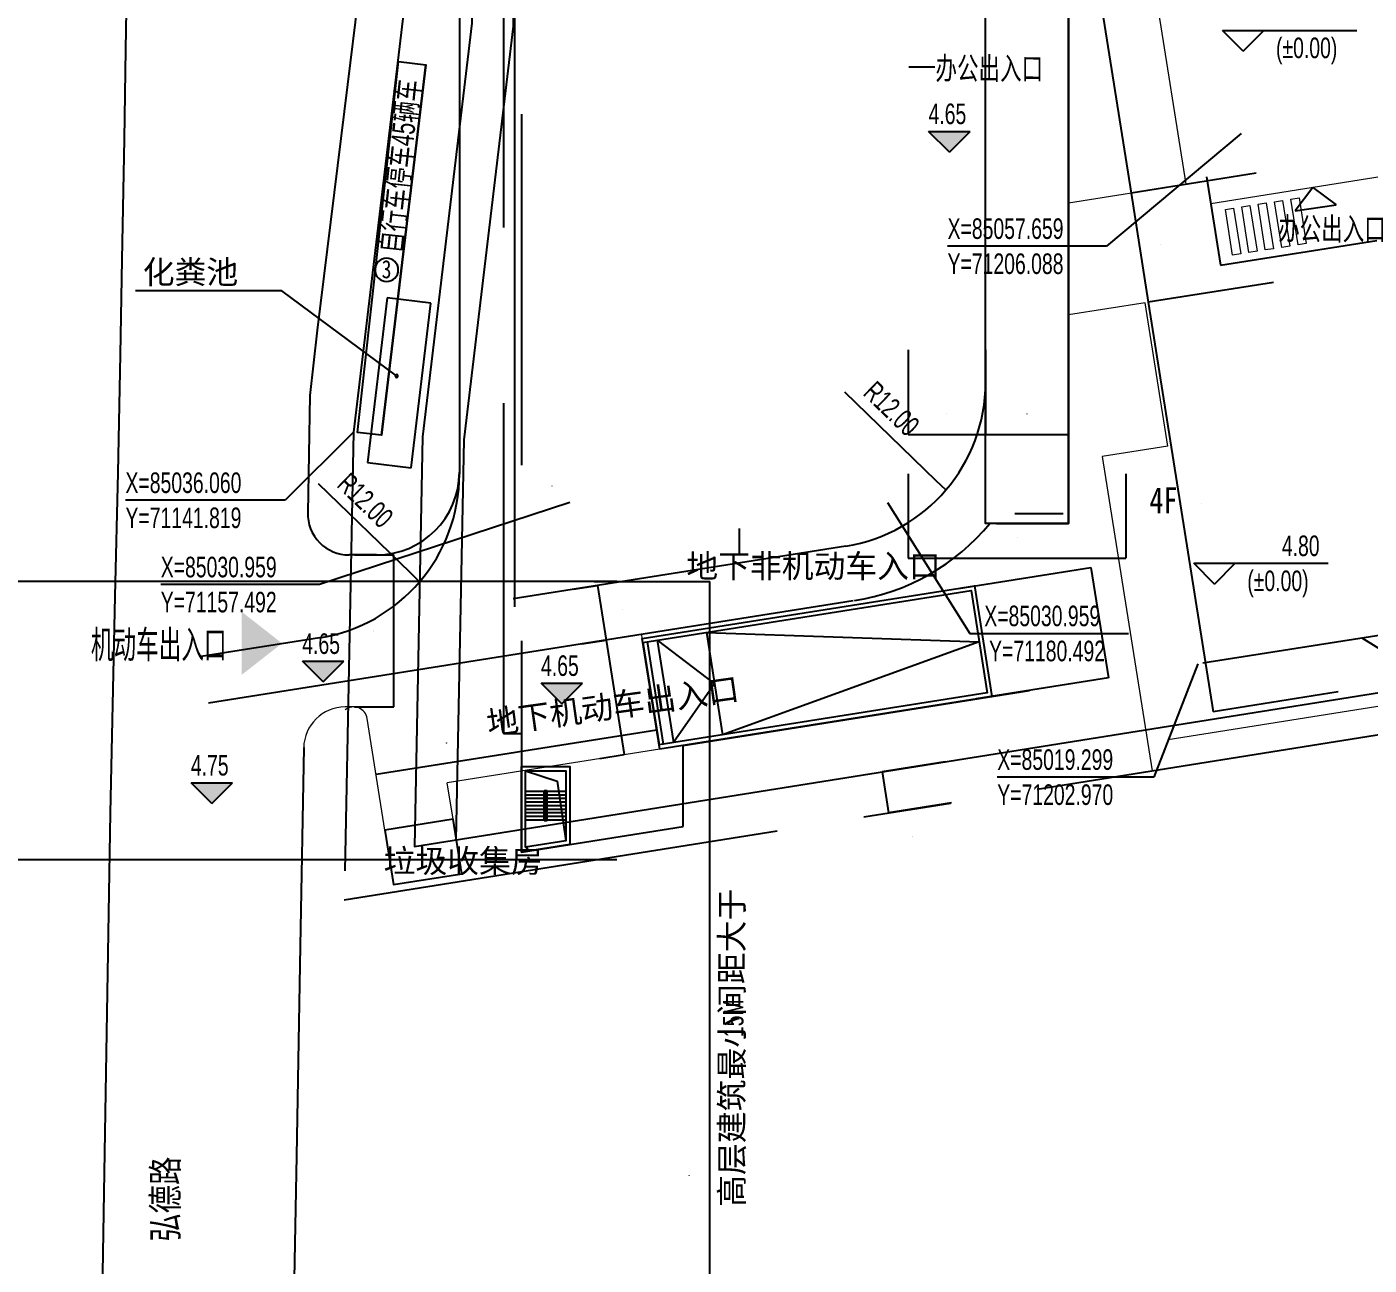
# Model space of a CAD drawing. Header units: metres. Extents: x 71066629 to 71646772, y 84793253 to 85208804.
# Drawn here: x 71118176 to 71215364, y 84975780 to 85065387 of the extents above; entities that cross this region are included whole.
import ezdxf

# ---------------------------------------------------------------- set-up
doc = ezdxf.new("R2010")
doc.units = ezdxf.units.M
doc.header["$LTSCALE"] = 1000
doc.linetypes.add('CENTER', pattern=[50.8, 31.75, -6.35, 6.35, -6.35])
doc.linetypes.add('DASHEDX2', pattern=[38.1, 25.4, -12.7])
for name, color, linetype in [('0停车位', 136, 'CONTINUOUS'), ('A_N_AREA', 21, 'CONTINUOUS'), ('A_N_DIM_LEAD', 3, 'CONTINUOUS'), ('A_N_PUB_TEXT', 7, 'CONTINUOUS'), ('A_SITEP_TEX_1', 7, 'CONTINUOUS'), ('A_SITEP_TEX_2', 7, 'CONTINUOUS'), ('A_STAIR', 4, 'CONTINUOUS'), ('DIM_COOR', 3, 'CONTINUOUS'), ('DIM_SYMB', 3, 'CONTINUOUS'), ('G-ANNO-DIMS', 3, 'CONTINUOUS'), ('G-ANNO-LEGN', 3, 'CONTINUOUS'), ('G-ANNO-LEVL', 3, 'CONTINUOUS'), ('G-ANNO-TEXT', 7, 'CONTINUOUS'), ('G-BLDG-HIGH', 1, 'CONTINUOUS'), ('G-BLDG-MULT', 1, 'CONTINUOUS'), ('G-BSMT-OTLN', 5, 'DASHEDX2'), ('G-FRIE-FLWL', 6, 'CONTINUOUS'), ('G-PLTG', 105, 'CONTINUOUS'), ('G-SDWK', 157, 'CONTINUOUS'), ('G-SITE-PROP', 1, 'CONTINUOUS'), ('G-STRU', 134, 'CONTINUOUS'), ('G_DRIV_ROAD', 145, 'CONTINUOUS'), ('G_N_PUB_TEXT', 7, 'CONTINUOUS'), ('PUB_DIM', 3, 'CONTINUOUS'), ('PUB_TEXT', 7, 'CONTINUOUS')]:
    doc.layers.add(name, color=color, linetype=linetype)
doc.layers.add('G-OTHR', color=169, linetype='CONTINUOUS', lineweight=13)
doc.layers.add('G-ROAD-园区', color=175, linetype='CONTINUOUS', lineweight=13)
doc.styles.add('_TCH_DIM', font='_TCH_DIM')
doc.styles.add('GAD A', font='GAD A')
doc.styles.add('HZ1', font='HZ1')
doc.styles.get("Standard").update_dxf_attribs({"font": 'STANDARD'})
doc.styles.add('黑体', font='黑体')
doc.dimstyles.get("Standard").update_dxf_attribs({"dimtxt": 2, "dimasz": 1, "dimexe": 0.18, "dimexo": 0.0625, "dimgap": 1, "dimtad": 0, "dimtoh": 1, "dimdec": 1, "dimzin": 0, "dimdsep": 46, "dimtxsty": 'STANDARD', "dimcen": 0.09, "dimadec": 0, "dimazin": 0, "dimtfac": 1, "dimtdec": 4, "dimtofl": 0, "dimtmove": 0, "dimatfit": 3, "dimtolj": 1, "dimtzin": 0, "dimarcsym": 0})

# ---------------------------------------------------------------- blocks, each defined once
blk = doc.blocks.new('*D5')
at = {"layer": 'PUB_DIM', "color": 0, "linetype": 'ByBlock', "lineweight": -2}
for p, q in [((71159263, 85025245), (71167635, 85025245)), ((71167635, 84939259), (71167635, 85025245)), ((71159263, 84939259), (71167635, 84939259))]:
    blk.add_line(p, q, dxfattribs=at)
for points in [[(71167635, 85025245), (71167635, 85025244), (71167634, 85025244)], [(71167635, 84939259), (71167634, 84939260), (71167635, 84939260)]]:
    blk.add_solid(points, dxfattribs=at)
at = {"layer": 'PUB_DIM', "color": 0, "linetype": 'CONTINUOUS', "lineweight": -2, "insert": (71166135, 84982252), "char_height": 2, "width": 9.56, "attachment_point": 5, "rotation": 90}
blk.add_mtext('85985.4', dxfattribs=at)
blk = doc.blocks.new('*D24')
at = {"layer": 'PUB_DIM', "color": 0, "linetype": 'ByBlock', "lineweight": -2}
for p, q in [((71157729, 85024688), (71159488, 85024967)), ((71159487, 85024967), (71160113, 85021016)), ((71158354, 85020738), (71160113, 85021016))]:
    blk.add_line(p, q, dxfattribs=at)
for points in [[(71159487, 85024967), (71159488, 85024966), (71159487, 85024966)], [(71160113, 85021016), (71160113, 85021017), (71160113, 85021017)]]:
    blk.add_solid(points, dxfattribs=at)
at = {"layer": 'PUB_DIM', "color": 0, "linetype": 'CONTINUOUS', "lineweight": -2, "insert": (71161282, 85023226), "char_height": 2, "width": 8, "attachment_point": 5, "rotation": 279}
blk.add_mtext('4000.0', dxfattribs=at)
blk = doc.blocks.new('*D25')
at = {"layer": 'PUB_DIM', "color": 0, "linetype": 'ByBlock', "lineweight": -2}
for p, q in [((71158354, 85020738), (71160113, 85021016)), ((71160113, 85021016), (71161427, 85012720)), ((71159668, 85012441), (71161427, 85012720))]:
    blk.add_line(p, q, dxfattribs=at)
for points in [[(71160113, 85021016), (71160113, 85021015), (71160113, 85021015)], [(71161427, 85012720), (71161427, 85012720), (71161427, 85012721)]]:
    blk.add_solid(points, dxfattribs=at)
at = {"layer": 'PUB_DIM', "color": 0, "linetype": 'CONTINUOUS', "lineweight": -2, "insert": (71162252, 85017102), "char_height": 2, "width": 8, "attachment_point": 5, "rotation": 279}
blk.add_mtext('8400.0', dxfattribs=at)
blk = doc.blocks.new('*D41')
at = {"layer": 'G-FRIE-FLWL', "color": 0, "linetype": 'ByBlock', "lineweight": -2}
for p, q in [((71187591, 85042008), (71187591, 85035886)), ((71193591, 85042008), (71193591, 85035886)), ((71187591, 85035886), (71193591, 85035886))]:
    blk.add_line(p, q, dxfattribs=at)
for points in [[(71187591, 85035886), (71187592, 85035886), (71187592, 85035886)], [(71193591, 85035886), (71193590, 85035886), (71193590, 85035886)]]:
    blk.add_solid(points, dxfattribs=at)
at = {"layer": 'G-FRIE-FLWL', "color": 0, "linetype": 'CONTINUOUS', "lineweight": -2, "insert": (71190591, 85037386), "char_height": 2, "width": 7.78, "attachment_point": 5, "rotation": 0.00003}
blk.add_mtext('6000.0', dxfattribs=at)
blk = doc.blocks.new('*D42')
at = {"layer": 'G-FRIE-FLWL', "color": 0, "linetype": 'ByBlock', "lineweight": -2}
for p, q in [((71181991, 85042008), (71181991, 85035886)), ((71187591, 85042008), (71187591, 85035886)), ((71181991, 85035886), (71187591, 85035886))]:
    blk.add_line(p, q, dxfattribs=at)
for points in [[(71181991, 85035886), (71181992, 85035886), (71181992, 85035886)], [(71187591, 85035886), (71187590, 85035886), (71187590, 85035886)]]:
    blk.add_solid(points, dxfattribs=at)
at = {"layer": 'G-FRIE-FLWL', "color": 0, "linetype": 'CONTINUOUS', "lineweight": -2, "insert": (71184791, 85037386), "char_height": 2, "width": 7.78, "attachment_point": 5, "rotation": 0.00003}
blk.add_mtext('5599.0', dxfattribs=at)
blk = doc.blocks.new('*D47')
at = {"layer": 'PUB_DIM', "color": 0, "linetype": 'ByBlock', "lineweight": -2}
for p, q in [((71143459, 85011297), (71163785, 85014516)), ((71163785, 85014517), (71163785, 85014516)), ((71143459, 85011298), (71143459, 85011297))]:
    blk.add_line(p, q, dxfattribs=at)
for points in [[(71163785, 85014516), (71163784, 85014516), (71163784, 85014516)], [(71143459, 85011297), (71143460, 85011297), (71143460, 85011297)]]:
    blk.add_solid(points, dxfattribs=at)
at = {"layer": 'PUB_DIM', "color": 0, "linetype": 'CONTINUOUS', "lineweight": -2, "insert": (71148573, 85013565), "char_height": 2, "width": 9.33, "attachment_point": 5, "rotation": 9}
blk.add_mtext('20579.9', dxfattribs=at)
blk = doc.blocks.new('*D54')
at = {"layer": 'PUB_DIM', "color": 0, "linetype": 'ByBlock', "lineweight": -2}
for p, q in [((71141888, 85027174), (71144756, 85027174)), ((71144756, 85016171), (71144756, 85027174)), ((71141888, 85016171), (71144756, 85016171))]:
    blk.add_line(p, q, dxfattribs=at)
for points in [[(71144756, 85027174), (71144756, 85027173), (71144756, 85027173)], [(71144756, 85016171), (71144756, 85016172), (71144756, 85016172)]]:
    blk.add_solid(points, dxfattribs=at)
at = {"layer": 'PUB_DIM', "color": 0, "linetype": 'CONTINUOUS', "lineweight": -2, "insert": (71143256, 85021672), "char_height": 2, "width": 8.44, "attachment_point": 5, "rotation": 90}
blk.add_mtext('11003.3', dxfattribs=at)
blk = doc.blocks.new('*D66')
at = {"layer": 'G-ANNO-DIMS', "color": 0, "linetype": 'ByBlock', "lineweight": -2}
for p, q in [((71160886, 85025245), (71107625, 85025245)), ((71107625, 85005103), (71107625, 85025245)), ((71160886, 85005103), (71107625, 85005103))]:
    blk.add_line(p, q, dxfattribs=at)
for points in [[(71107625, 85025245), (71107625, 85025244), (71107625, 85025244)], [(71107625, 85005103), (71107625, 85005104), (71107625, 85005104)]]:
    blk.add_solid(points, dxfattribs=at)
at = {"layer": 'G-ANNO-DIMS', "color": 0, "linetype": 'CONTINUOUS', "lineweight": -2, "insert": (71106125, 85015174), "char_height": 2, "width": 8.67, "attachment_point": 5, "rotation": 90}
blk.add_mtext('20141.5', dxfattribs=at)
blk = doc.blocks.new('*D96')
at = {"layer": 'G-ANNO-DIMS', "color": 0, "linetype": 'ByBlock', "lineweight": -2}
for p, q in [((71208426, 85046893), (71199374, 85045459)), ((71199375, 85045459), (71204068, 85015828)), ((71213119, 85017262), (71204067, 85015828))]:
    blk.add_line(p, q, dxfattribs=at)
for points in [[(71199375, 85045459), (71199375, 85045458), (71199375, 85045458)], [(71204068, 85015828), (71204067, 85015829), (71204068, 85015829)]]:
    blk.add_solid(points, dxfattribs=at)
at = {"layer": 'G-ANNO-DIMS', "color": 0, "linetype": 'CONTINUOUS', "lineweight": -2, "insert": (71203203, 85030878), "char_height": 2, "width": 9.33, "attachment_point": 5, "rotation": 279}
blk.add_mtext('30000.0', dxfattribs=at)
blk = doc.blocks.new('*D97')
at = {"layer": 'G-ANNO-DIMS', "color": 0, "linetype": 'ByBlock', "lineweight": -2}
for p, q in [((71207175, 85054794), (71198123, 85053360)), ((71198123, 85053360), (71199375, 85045459)), ((71208426, 85046893), (71199374, 85045459))]:
    blk.add_line(p, q, dxfattribs=at)
for points in [[(71198123, 85053360), (71198123, 85053359), (71198123, 85053359)], [(71199375, 85045459), (71199374, 85045460), (71199375, 85045460)]]:
    blk.add_solid(points, dxfattribs=at)
at = {"layer": 'G-ANNO-DIMS', "color": 0, "linetype": 'CONTINUOUS', "lineweight": -2, "insert": (71200230, 85049644), "char_height": 2, "width": 7.78, "attachment_point": 5, "rotation": 279}
blk.add_mtext('8000.0', dxfattribs=at)
blk = doc.blocks.new('*D98')
at = {"layer": 'G-ANNO-DIMS', "color": 0, "linetype": 'ByBlock', "lineweight": -2}
for p, q in [((71202482, 85084425), (71193430, 85082991)), ((71193430, 85082991), (71198123, 85053360)), ((71207175, 85054794), (71198123, 85053360))]:
    blk.add_line(p, q, dxfattribs=at)
for points in [[(71193430, 85082991), (71193430, 85082990), (71193430, 85082990)], [(71198123, 85053360), (71198123, 85053361), (71198123, 85053361)]]:
    blk.add_solid(points, dxfattribs=at)
at = {"layer": 'G-ANNO-DIMS', "color": 0, "linetype": 'CONTINUOUS', "lineweight": -2, "insert": (71197258, 85068410), "char_height": 2, "width": 9.33, "attachment_point": 5, "rotation": 279}
blk.add_mtext('30000.0', dxfattribs=at)
blk = doc.blocks.new('*D102')
at = {"layer": 'G-ANNO-DIMS', "color": 0, "linetype": 'ByBlock', "lineweight": -2}
for p, q in [((71181991, 85033052), (71181991, 85026930)), ((71197754, 85033052), (71197754, 85026930)), ((71181991, 85026930), (71197754, 85026930))]:
    blk.add_line(p, q, dxfattribs=at)
for points in [[(71181991, 85026930), (71181992, 85026931), (71181992, 85026930)], [(71197754, 85026930), (71197753, 85026930), (71197753, 85026931)]]:
    blk.add_solid(points, dxfattribs=at)
at = {"layer": 'G-ANNO-DIMS', "color": 0, "linetype": 'CONTINUOUS', "lineweight": -2, "insert": (71189873, 85028430), "char_height": 2, "width": 8.89, "attachment_point": 5, "rotation": 0.00003}
blk.add_mtext('15762.3', dxfattribs=at)
blk = doc.blocks.new('*D108')
at = {"layer": 'G-ANNO-DIMS', "color": 0, "linetype": 'ByBlock', "lineweight": -2}
for p, q in [((71160763, 85136459), (71107625, 85136459)), ((71107625, 85025245), (71107625, 85136459)), ((71160763, 85025245), (71107625, 85025245))]:
    blk.add_line(p, q, dxfattribs=at)
for points in [[(71107625, 85136459), (71107625, 85136458), (71107625, 85136458)], [(71107625, 85025245), (71107625, 85025246), (71107625, 85025246)]]:
    blk.add_solid(points, dxfattribs=at)
at = {"layer": 'G-ANNO-DIMS', "color": 0, "linetype": 'CONTINUOUS', "lineweight": -2, "insert": (71106125, 85080852), "char_height": 2, "width": 6, "attachment_point": 5, "rotation": 90}
blk.add_mtext('111.21', dxfattribs=at)
blk = doc.blocks.new('*D120')
at = {"layer": 'G-ANNO-DIMS', "color": 0, "linetype": 'ByBlock', "lineweight": -2}
for p, q in [((71184666, 85012194), (71180105, 85011472)), ((71180105, 85011472), (71180574, 85008509)), ((71185135, 85009231), (71180574, 85008508))]:
    blk.add_line(p, q, dxfattribs=at)
for points in [[(71180105, 85011472), (71180105, 85011471), (71180105, 85011471)], [(71180574, 85008509), (71180574, 85008509), (71180574, 85008510)]]:
    blk.add_solid(points, dxfattribs=at)
at = {"layer": 'G-ANNO-DIMS', "color": 0, "linetype": 'CONTINUOUS', "lineweight": -2, "insert": (71182295, 85006787), "char_height": 2, "width": 4.22, "attachment_point": 5, "rotation": 279}
blk.add_mtext('1.36', dxfattribs=at)
blk = doc.blocks.new('*D132')
at = {"layer": 'PUB_DIM', "color": 0, "linetype": 'ByBlock', "lineweight": -2}
for p, q in [((71156177, 85032161), (71156177, 85032160)), ((71156177, 85032160), (71156192, 85032159)), ((71156192, 85032159), (71156192, 85032159))]:
    blk.add_line(p, q, dxfattribs=at)
for points in [[(71156177, 85032160), (71156178, 85032160), (71156178, 85032160)], [(71156192, 85032159), (71156191, 85032159), (71156191, 85032159)]]:
    blk.add_solid(points, dxfattribs=at)
at = {"layer": 'PUB_DIM', "color": 0, "linetype": 'CONTINUOUS', "lineweight": -2, "insert": (71156184, 85032161), "char_height": 2, "width": 4.67, "attachment_point": 5, "rotation": 355.14821}
blk.add_mtext('14.4', dxfattribs=at)
blk = doc.blocks.new('*D135')
at = {"layer": 'PUB_DIM', "color": 0, "linetype": 'ByBlock', "lineweight": -2}
for p, q in [((71141434, 85016353), (71141430, 85016354)), ((71141430, 85016343), (71141430, 85016354)), ((71141433, 85016342), (71141430, 85016343))]:
    blk.add_line(p, q, dxfattribs=at)
for points in [[(71141430, 85016354), (71141430, 85016353), (71141430, 85016353)], [(71141430, 85016343), (71141430, 85016344), (71141430, 85016344)]]:
    blk.add_solid(points, dxfattribs=at)
at = {"layer": 'PUB_DIM', "color": 0, "linetype": 'CONTINUOUS', "lineweight": -2, "insert": (71141428, 85016348), "char_height": 2, "width": 3.78, "attachment_point": 5, "rotation": 88.88108}
blk.add_mtext('11.0', dxfattribs=at)

msp = doc.modelspace()

# ---------------------------------------------------------------- hatches: boundary and pattern name
at = {"layer": 'A_SITEP_TEX_2'}
msp.add_hatch(color=256, dxfattribs=at).paths.add_polyline_path([(71133737.73, 85018500.74), (71136652.71, 85020777.86), (71133737.73, 85023054.98)], flags=0)
at = {"layer": 'G-ANNO-LEVL'}
for points in [[(71184970.14, 85056322.26), (71183470.14, 85057822.26), (71186470.14, 85057822.26)], [(71139626.05, 85017983.12), (71138126.05, 85019483.12), (71141126.05, 85019483.12)], [(71156914.41, 85016394.3), (71155414.41, 85017894.3), (71158414.41, 85017894.3)], [(71131562.08, 85009185.34), (71130062.08, 85010685.34), (71133062.08, 85010685.34)]]:
    msp.add_hatch(color=256, dxfattribs=at).paths.add_polyline_path(points, flags=0)
at = {"layer": 'G-FRIE-FLWL'}
h = msp.add_hatch(dxfattribs=at)
h.set_pattern_fill('AR-HBONE', color=256, scale=1000, style=0)
h.set_pattern_definition([])
edge = h.paths.add_edge_path(flags=0)
edge.add_line((71240491.48, 85104859.36), (71240491.48, 85098859.35))
edge.add_line((71240491.48, 85098859.35), (71205590.52, 85098859.36))
edge.add_arc((71205590.52, 85086859.36), 12000, 89.9999928, 180)
edge.add_line((71193590.52, 85086859.36), (71193590.52, 85029459.33))
edge.add_line((71193590.52, 85029459.33), (71187590.52, 85029459.33))
edge.add_line((71187590.52, 85029459.33), (71187590.52, 85086859.36))
edge.add_arc((71205590.52, 85086859.36), 18000, 89.9999928, 180, ccw=False)
edge.add_line((71205590.52, 85104859.36), (71240491.48, 85104859.36))
at = {"layer": 'G-PLTG'}
h = msp.add_hatch(dxfattribs=at)
h.set_pattern_fill('CROSS', color=256, scale=500, style=0)
h.set_pattern_definition([])
h.paths.add_polyline_path([(71148150.05, 85140450.86), (71150412.79, 85138188.12), (71158898.07, 85146673.4), (71156635.33, 85148936.14)], flags=0)
edge = h.paths.add_edge_path(flags=0)
edge.add_line((71142829.14, 85033853.34), (71143076.65, 85035919.82))
edge.add_line((71143076.65, 85035919.82), (71141818.66, 85036060.11))
edge.add_line((71141818.66, 85036060.11), (71141509.27, 85027173.95))
edge.add_line((71141509.27, 85027173.95), (71143491.48, 85027173.95))
edge.add_arc((71143490.12, 85033177.24), 6003.29, 270.0130056, 358.5481278)
edge.add_line((71149491.48, 85033025.13), (71149491.48, 85128845.85))
edge.add_arc((71165491.48, 85128845.85), 16000, 90, 180, ccw=False)
edge.add_line((71165491.48, 85144845.85), (71182358.15, 85144845.85))
edge.add_line((71182358.15, 85144845.85), (71182358.15, 85150845.85))
edge.add_line((71182358.15, 85150845.85), (71159511.89, 85150518.9))
edge.add_arc((71161768.06, 85135689.44), 15000.11, 98.6506872, 178.8811662)
edge.add_line((71146770.81, 85135982.33), (71145799.43, 85086244.03))
edge.add_line((71145799.43, 85086244.03), (71147799.43, 85086244.03))
edge.add_line((71147799.43, 85086244.03), (71147799.43, 85069244.03))
edge.add_line((71147799.43, 85069244.03), (71145799.43, 85069244.03))
edge.add_line((71145799.43, 85069244.03), (71145403.92, 85065995.8))
edge.add_line((71145403.92, 85065995.8), (71145094.32, 85062878.02))
edge.add_line((71145094.32, 85062878.02), (71147074.83, 85062640.42))
edge.add_line((71147074.83, 85062640.42), (71145042.84, 85045673.96))
edge.add_line((71145042.84, 85045673.96), (71147433.5, 85045387.63))
edge.add_line((71147433.5, 85045387.63), (71146006.43, 85033472.79))
edge.add_line((71146006.43, 85033472.79), (71142829.14, 85033853.34))
h = msp.add_hatch(dxfattribs=at)
h.set_pattern_fill('CROSS', color=256, scale=500, style=0)
h.set_pattern_definition([])
h.paths.add_polyline_path([(71199062.58, 85073252.23), (71203803.48, 85074003.12), (71202982.2, 85079188.48), (71193587.38, 85077700.49), (71193590.52, 85052642.47), (71202113.05, 85053992.31)], flags=0)
h = msp.add_hatch(dxfattribs=at)
h.set_pattern_fill('CROSS', color=256, scale=500, style=0)
h.set_pattern_definition([])
edge = h.paths.add_edge_path(flags=0)
edge.add_line((71196037.6, 85034299.45), (71200778.51, 85035050.33))
edge.add_line((71200778.51, 85035050.33), (71199135.95, 85045421.06))
edge.add_line((71199135.95, 85045421.06), (71193590.52, 85044542.75))
edge.add_line((71193590.52, 85044542.75), (71193590.52, 85029459.33))
edge.add_line((71193590.52, 85029459.33), (71187911.45, 85029459.33))
edge.add_arc((71175589.12, 85039668.57), 16002.14, 279, 320.3577279, ccw=False)
edge.add_line((71178092.41, 85023863.44), (71186788.3, 85024937.27))
edge.add_line((71186788.3, 85024937.27), (71188055.42, 85016937))
edge.add_line((71188055.42, 85016937), (71157491.58, 85012096.16))
edge.add_line((71157491.58, 85012096.16), (71157491.58, 85006223.87))
edge.add_line((71157491.58, 85006223.87), (71153991.58, 85005669.52))
edge.add_line((71153991.58, 85005669.52), (71153991.58, 85011541.82))
edge.add_line((71153991.58, 85011541.82), (71148617.05, 85010690.58))
edge.add_line((71148617.05, 85010690.58), (71148800.04, 85009534.65))
edge.add_line((71148800.04, 85009534.65), (71150279.52, 85009770.71))
edge.add_line((71150279.52, 85009770.71), (71151228.73, 85003821.17))
edge.add_line((71151228.73, 85003821.17), (71193684.7, 85010594.73))
edge.add_line((71193684.7, 85010594.73), (71248603.63, 85019356.67))
edge.add_line((71248603.63, 85019356.67), (71243078.94, 85054238.21))
edge.add_line((71243078.94, 85054238.21), (71238554.06, 85053521.54))
edge.add_line((71238554.06, 85053521.54), (71241891.49, 85032449.8))
edge.add_line((71241891.49, 85032449.8), (71218186.97, 85028695.38))
edge.add_line((71218186.97, 85028695.38), (71220064.18, 85016843.12))
edge.add_line((71220064.18, 85016843.12), (71199322.73, 85013557.99))
edge.add_line((71199322.73, 85013557.99), (71196037.6, 85034299.45))
h = msp.add_hatch(dxfattribs=at)
h.set_pattern_fill('CROSS', color=256, scale=500, style=0)
h.set_pattern_definition([])
h.paths.add_polyline_path([(71147433.5, 85045387.63), (71145042.84, 85045673.96), (71143864.11, 85035832), (71143077.43, 85035926.38), (71142829.14, 85033853.34), (71146006.43, 85033472.79)], flags=0)
h = msp.add_hatch(dxfattribs=at)
h.set_pattern_fill('CROSS', color=256, scale=500, style=0)
h.set_pattern_definition([])
edge = h.paths.add_edge_path(flags=0)
edge.add_arc((71141722.23, 85015083.95), 1125.21, 12.5526284, 105.0432691)
edge.add_line((71141430.18, 85016170.6), (71141157.6, 85002214.6))
edge.add_line((71141157.6, 85002214.6), (71143328.61, 85002560.76))
edge.add_line((71143328.61, 85002560.76), (71142379.41, 85008510.25))
edge.add_line((71142379.41, 85008510.25), (71143862.46, 85008746.87))
edge.add_line((71143862.46, 85008746.87), (71142820.54, 85015328.5))

# ---------------------------------------------------------------- linework, layer by layer
at = {"layer": '0停车位'}
for q in [(71147074.83, 85062640.42), (71142107.49, 85036042.74)]:
    msp.add_line((71143864.11, 85035832), q, dxfattribs=at)
at = {"layer": 'A_N_AREA', "linetype": 'ByBlock'}
msp.add_line((71164005.2, 85013127.82), (71162738.09, 85021128.1), dxfattribs=at)
for points in [[(71162738.09, 85021128.1), (71186788.3, 85024937.27), (71188055.42, 85016937), (71164005.2, 85013127.82)], [(71162785.02, 85020831.79), (71186538.92, 85024594.04), (71187712.18, 85017186.38), (71163958.27, 85013424.13)], [(71154291.58, 85011559.55), (71156572.33, 85010804.42), (71157191.58, 85006490.23)]]:
    msp.add_lwpolyline(points, dxfattribs=at)
for points in [[(71153991.58, 85011859.55), (71157491.58, 85011859.55), (71157491.58, 85006223.87), (71153991.58, 85005669.52)], [(71154291.58, 85011559.55), (71157191.58, 85011559.55), (71157191.58, 85006480.09), (71154291.58, 85006020.77)]]:
    msp.add_lwpolyline(points, close=True, dxfattribs=at)
at = {"layer": 'A_N_DIM_LEAD'}
for p, q in [((71136638.8, 85046276.45), (71126046.85, 85046276.45)), ((71144949.67, 85040122.97), (71136638.8, 85046276.45))]:
    msp.add_line(p, q, dxfattribs=at)
msp.add_lwpolyline([(71145030.04, 85040063.47, 1), (71144869.3, 85040182.48, 1)], format="xyb", close=True, dxfattribs=at)
at = {"layer": 'A_SITEP_TEX_2'}
for points in [[(71183913.5, 85062459.33), (71182041.48, 85062459.33)], [(71169783.15, 85027226), (71169783.15, 85029098.02)]]:
    msp.add_lwpolyline(points, dxfattribs=at)
at = {"layer": 'A_STAIR'}
for p, q in [((71162785.02, 85020831.79), (71163958.27, 85013424.13)), ((71163081.32, 85020878.72), (71164254.58, 85013471.06)), ((71163822.09, 85020996.05), (71164995.35, 85013588.38)), ((71167377.77, 85021559.21), (71168551.02, 85014151.55)), ((71155641.58, 85010059.55), (71154291.58, 85010059.55)), ((71155641.58, 85009799.55), (71154291.58, 85009799.55)), ((71155641.58, 85009539.55), (71154291.58, 85009539.55)), ((71155641.58, 85009279.55), (71154291.58, 85009279.55)), ((71155841.58, 85010109.55), (71155641.58, 85010109.55)), ((71155641.58, 85007929.55), (71155641.58, 85010109.55)), ((71155791.58, 85010059.55), (71155691.58, 85010059.55)), ((71155691.58, 85007979.55), (71155691.58, 85010059.55)), ((71155791.58, 85007979.55), (71155791.58, 85010059.55)), ((71155841.58, 85007929.55), (71155841.58, 85010109.55)), ((71157191.58, 85010059.55), (71155841.58, 85010059.55)), ((71157191.58, 85009799.55), (71155841.58, 85009799.55)), ((71157191.58, 85009539.55), (71155841.58, 85009539.55)), ((71157191.58, 85009279.55), (71155841.58, 85009279.55)), ((71155641.58, 85009019.55), (71154291.58, 85009019.55)), ((71155641.58, 85008759.55), (71154291.58, 85008759.55)), ((71155641.58, 85008499.55), (71154291.58, 85008499.55)), ((71155641.58, 85008239.55), (71154291.58, 85008239.55)), ((71157191.58, 85009019.55), (71155841.58, 85009019.55)), ((71157191.58, 85008759.55), (71155841.58, 85008759.55)), ((71157191.58, 85008499.55), (71155841.58, 85008499.55)), ((71157191.58, 85008239.55), (71155841.58, 85008239.55)), ((71155641.58, 85007979.55), (71154291.58, 85007979.55)), ((71155841.58, 85007929.55), (71155641.58, 85007929.55)), ((71155791.58, 85007979.55), (71155691.58, 85007979.55)), ((71157191.58, 85007979.55), (71155841.58, 85007979.55))]:
    msp.add_line(p, q, dxfattribs=at)
at = {"layer": 'DIM_COOR', "color": 3}
for p, q in [((71206088.34, 85057659.33), (71196334.54, 85049515.5)), ((71196334.54, 85049515.5), (71184839.54, 85049515.5)), ((71141818.51, 85036059.62), (71136867.99, 85031129.98)), ((71136867.99, 85031129.98), (71125317.99, 85031129.98)), ((71157491.5, 85030959.33), (71139364.9, 85025029.01)), ((71180491.5, 85030959.33), (71186453.27, 85021490.7)), ((71139364.9, 85025029.01), (71127869.9, 85025029.01)), ((71186453.27, 85021490.7), (71197948.27, 85021490.7)), ((71214821.77, 85021176.37), (71222420.09, 85016514.44)), ((71202969.51, 85019299.16), (71199768.63, 85011093.37)), ((71199768.63, 85011093.37), (71188438.63, 85011093.37))]:
    msp.add_line(p, q, dxfattribs=at)
at = {"layer": 'G-ANNO-LEGN', "color": 3}
for points in [[(71163822.09, 85020996.05), (71167964.4, 85017855.38), (71164995.35, 85013588.38)], [(71167377.77, 85021559.21), (71187125.55, 85020890.21), (71168551.02, 85014151.55)]]:
    msp.add_lwpolyline(points, dxfattribs=at)
at = {"layer": 'G-ANNO-LEVL'}
for p, q in [((71206241.98, 85063634.99), (71204741.98, 85065134.99)), ((71204741.98, 85065134.99), (71214469.48, 85065134.99)), ((71206241.98, 85063634.99), (71207741.98, 85065134.99)), ((71184970.14, 85056322.26), (71183470.14, 85057822.26)), ((71183470.14, 85057822.26), (71186470.14, 85057822.26)), ((71184970.14, 85056322.26), (71186470.14, 85057822.26)), ((71204164.78, 85025066.76), (71202664.78, 85026566.76)), ((71202664.78, 85026566.76), (71212392.28, 85026566.76)), ((71204164.78, 85025066.76), (71205664.78, 85026566.76)), ((71139626.05, 85017983.12), (71138126.05, 85019483.12)), ((71138126.05, 85019483.12), (71141126.05, 85019483.12)), ((71139626.05, 85017983.12), (71141126.05, 85019483.12)), ((71156914.41, 85016394.3), (71155414.41, 85017894.3)), ((71155414.41, 85017894.3), (71158414.41, 85017894.3)), ((71156914.41, 85016394.3), (71158414.41, 85017894.3)), ((71131562.08, 85009185.34), (71130062.08, 85010685.34)), ((71130062.08, 85010685.34), (71133062.08, 85010685.34)), ((71131562.08, 85009185.34), (71133062.08, 85010685.34))]:
    msp.add_line(p, q, dxfattribs=at)
at = {"layer": 'G-ANNO-LEVL', "color": 2}
for p, q in [((71211273.91, 85053767.78), (71210011.65, 85052062.88)), ((71211273.91, 85053767.78), (71212978.82, 85052505.53)), ((71210011.65, 85052062.88), (71212978.82, 85052505.53))]:
    msp.add_line(p, q, dxfattribs=at)
at = {"layer": 'G-ANNO-TEXT'}
msp.add_lwpolyline([(71143382.55, 85047802.93, 1), (71145068.6, 85047802.93, 1)], format="xyb", close=True, dxfattribs=at)
at = {"layer": 'G-BLDG-HIGH', "linetype": 'CONTINUOUS'}
msp.add_lwpolyline([(71462839.79, 85021695.53), (71461182.09, 85083015.63), (71459737.8, 85136451.2), (71451290.33, 85144478.98), (71382201.51, 85143336.3), (71352156.11, 85145839.72), (71193465.88, 85143214.91), (71162866.82, 85142708.81), (71154744.84, 85134577.12), (71153394.63, 85065440.88), (71149809.24, 85035505.08), (71149243.6, 85006542.61)], dxfattribs=at)
at = {"layer": 'G-BLDG-MULT', "linetype": 'CONTINUOUS'}
msp.add_lwpolyline([(71161602.71, 85145688.31), (71151769.04, 85135842.89), (71150398.17, 85065649.06), (71146812.78, 85035713.27), (71146233.69, 85006062.39), (71245759.11, 85021940.94), (71249143.57, 85022434.24), (71251367.84, 85022708.3), (71253589.58, 85022942.62), (71255814.99, 85023138.19), (71258043.51, 85023294.68), (71260274.45, 85023412.62), (71262507, 85023491.24), (71264740.77, 85023531.18), (71266961.7, 85023531.8), (71370294.91, 85022668.88), (71465841.79, 85021663.95), (71464181.04, 85083096.7), (71462703.26, 85137771.71), (71452467.57, 85147498.86), (71382301.56, 85146338.36), (71352256.15, 85148841.78), (71193416.31, 85146214.5)], close=True, dxfattribs=at)
at = {"layer": 'G-BSMT-OTLN'}
msp.add_lwpolyline([(71157191.58, 85140759.55), (71157191.58, 85135259.55), (71153991.58, 85135259.55), (71153991.58, 85005669.52), (71165691.58, 85007522.62), (71165691.58, 85013394.92), (71238076.46, 85024859.55), (71460791.58, 85024859.55), (71460791.58, 85127259.55), (71457591.58, 85127259.55), (71457591.58, 85140759.55)], close=True, dxfattribs=at)
msp.add_lwpolyline([(71153991.58, 85076259.55), (71152691.58, 85076259.55), (71152691.58, 85014259.55), (71153991.58, 85014259.55)], dxfattribs=at)
at = {"layer": 'G-FRIE-FLWL', "linetype": 'CONTINUOUS'}
for p, q in [((71149491.48, 85128845.85), (71149491.48, 85033025.13)), ((71153491.48, 85086859.36), (71153491.48, 85023409.7)), ((71187590.52, 85039666.9), (71187590.52, 85086859.36)), ((71193590.52, 85029459.33), (71193590.52, 85086859.36)), ((71188390.44, 85029459.33), (71193590.52, 85029459.33)), ((71177467.73, 85027814.64), (71153397.62, 85024002.31)), ((71177999.61, 85023849.02), (71131328.43, 85016457.04)), ((71139368.7, 85021172.87), (71130796.56, 85019815.18))]:
    msp.add_line(p, q, dxfattribs=at)
msp.add_lwpolyline([(71240491.48, 85104859.36), (71240491.48, 85098859.35), (71205590.52, 85098859.36, 0.4142136), (71193590.52, 85086859.36), (71193590.52, 85029459.33), (71187590.52, 85029459.33), (71187590.52, 85086859.36, -0.4142136), (71205590.52, 85104859.36), (71240491.48, 85104859.36)], format="xyb", dxfattribs=at)
for centre, radius, end in [((71175590.52, 85039666.9), 12000, 0), ((71137491.48, 85033025.13), 12000, 0), ((71175590.52, 85039666.9), 16000, 320.3591249)]:
    msp.add_arc(centre, radius, 279, end, dxfattribs=at)
at = {"layer": 'G-OTHR'}
msp.add_line((71218719.88, 85054936.2), (71203904.56, 85052589.69), dxfattribs=at)
for points in [[(71209692.51, 85052924.24), (71210285.12, 85053018.1), (71210809.18, 85049709.35), (71210216.56, 85049615.49)], [(71204951.6, 85052173.35), (71205544.22, 85052267.22), (71206068.27, 85048958.46), (71205475.66, 85048864.6)], [(71206136.83, 85052361.08), (71206729.44, 85052454.94), (71207253.5, 85049146.18), (71206660.88, 85049052.32)], [(71207322.06, 85052548.8), (71207914.67, 85052642.66), (71208438.72, 85049333.9), (71207846.11, 85049240.04)], [(71208507.28, 85052736.52), (71209099.89, 85052830.38), (71209623.95, 85049521.63), (71209031.34, 85049427.77)]]:
    msp.add_lwpolyline(points, close=True, dxfattribs=at)
at = {"layer": 'G-ROAD-园区'}
for p, q in [((71193590.52, 85086859.35), (71193590.52, 85029459.33)), ((71202113.05, 85053992.31), (71199062.58, 85073252.23)), ((71193590.52, 85052642.47), (71202113.05, 85053992.31)), ((71199135.95, 85045421.06), (71193590.52, 85044542.75)), ((71200778.51, 85035050.33), (71199135.95, 85045421.06)), ((71200778.51, 85035050.33), (71196037.6, 85034299.45)), ((71196037.6, 85034299.45), (71199641.54, 85011545.1)), ((71193590.52, 85029459.33), (71187911.45, 85029459.33)), ((71177999.61, 85023849.02), (71162691.15, 85021424.4)), ((71162738.09, 85021128.1), (71162691.15, 85021424.4)), ((71143388.37, 85016170.6), (71141220.87, 85016170.6)), ((71220064.18, 85016843.12), (71200804.26, 85013792.65)), ((71144096.62, 85007267.73), (71142820.54, 85015328.5)), ((71164005.2, 85013127.82), (71148617.05, 85010690.58)), ((71149034.58, 85008053.1), (71148617.05, 85010690.58))]:
    msp.add_line(p, q, dxfattribs=at)
for centre, radius, start, end in [((71175590.52, 85039666.9), 16000, 279, 320.3591249), ((71141220.87, 85013170.6), 3000, 90, 178.9346662), ((71141832.84, 85015172.14), 1000, 8.9956805, 127.2733525)]:
    msp.add_arc(centre, radius, start, end, dxfattribs=at)
at = {"layer": 'G-SDWK'}
for p, q in [((71149491.48, 85128845.85), (71149491.48, 85033025.13)), ((71142138.1, 85067287.35), (71141392.99, 85061223.88)), ((71141392.99, 85061223.88), (71139198.87, 85043439.52)), ((71139198.87, 85043439.52), (71138656.25, 85038705.37)), ((71138656.25, 85038705.37), (71138509.72, 85030225.78)), ((71143491.48, 85027173.95), (71141509.27, 85027173.95)), ((71138221.39, 85013226.38), (71137954.35, 84998866.15)), ((71137954.35, 84998866.15), (71137691.75, 84983698.82)), ((71137691.75, 84983698.82), (71137451.83, 84969850.55))]:
    msp.add_line(p, q, dxfattribs=at)
msp.add_lwpolyline([(71067359, 85141400), (71118313, 85150330, -0.2718935), (71125575, 85145377.5, -0.13480228), (71126836.26, 85141338.46), (71126769.52, 85138255.28), (71126617.79, 85131245.23), (71126389.55, 85120700.4), (71126299.18, 85116149.45), (71126159.05, 85108849.73), (71126039.71, 85102632.95), (71125928.79, 85096820.62), (71125795.9, 85089888.78), (71125666.3, 85083128.71), (71125519.2, 85075077.09), (71125323.91, 85063757.38), (71125211.43, 85057252.71), (71125061.17, 85048563.14), (71124942.21, 85041683.1), (71124756.71, 85033121.29), (71124558.4, 85024182.57), (71124209.95, 85008493.6), (71123831.36, 84985369.97), (71123546.48, 84969380.16)], format="xyb", dxfattribs=at)
for centre, radius, start, end in [((71143491.48, 85033173.95), 6000, 270, 0), ((71141509.27, 85030173.95), 3000, 179.0099987, 270)]:
    msp.add_arc(centre, radius, start, end, dxfattribs=at)
at = {"layer": 'G-SITE-PROP', "color": 1, "linetype": 'CENTER'}
msp.add_lwpolyline([(71452458.8, 85152499.39), (71382468.2, 85151341.8), (71352422.79, 85153845.21), (71193333.62, 85151213.81), (71161520.02, 85150687.62, 0.3938687), (71146789.18, 85136488.4), (71146770.81, 85135982.42), (71145403.99, 85065996.03), (71141818.6, 85036060.24), (71141157.59, 85002214.6), (71246211.79, 85018975.22), (71249543.4, 85019460.82), (71251708.62, 85019727.6), (71253878.23, 85019956.42), (71256051.39, 85020147.4), (71258227.78, 85020300.23), (71260406.43, 85020415.41), (71262586.61, 85020492.19), (71264768.01, 85020531.19), (71266949.58, 85020531.8), (71370266.6, 85019669.01), (71469071.23, 85018629.82)], format="xyb", dxfattribs=at)
at = {"layer": 'G-STRU'}
for p, q in [((71203597.72, 85054526.96), (71204608.51, 85048145.09)), ((71203597.72, 85054526.96), (71204608.51, 85048145.09)), ((71204608.51, 85048145.09), (71215910.38, 85049935.13)), ((71164558.24, 85021045.59), (71164558.28, 85021045.33))]:
    msp.add_line(p, q, dxfattribs=at)
for points in [[(71145094.32, 85062878.02), (71147074.83, 85062640.42), (71143864.11, 85035832), (71142107.49, 85036042.74)], [(71149034.2, 85008055.48), (71144096.62, 85007267.73), (71144726.84, 85003317.69), (71149664.4, 85004105.45)]]:
    msp.add_lwpolyline(points, close=True, dxfattribs=at)
at = {"layer": 'G-STRU', "linetype": 'DASHEDX2'}
msp.add_lwpolyline([(71146006.43, 85033472.79), (71147433.5, 85045387.63), (71144256.21, 85045768.18), (71142829.14, 85033853.34)], close=True, dxfattribs=at)
msp.add_lwpolyline([(71185637.49, 85024755), (71195218.06, 85026272.42), (71196485.18, 85018272.14), (71186904.6, 85016754.73)], dxfattribs=at)
at = {"layer": 'G_DRIV_ROAD'}
msp.add_lwpolyline([(71189714.32, 85030160.26), (71193208.69, 85030161.25)], dxfattribs=at)
at = {"layer": 'PUB_DIM'}
for points in [[(71177367.99, 85038978.21), (71183996.51, 85032568.66), (71184715.39, 85031873.53)], [(71139268.95, 85032336.43), (71145897.48, 85025926.89), (71146616.36, 85025231.75)]]:
    msp.add_lwpolyline(points, dxfattribs=at)

# ---------------------------------------------------------------- texts
at = {"layer": 'A_N_PUB_TEXT', "style": '_TCH_DIM', "width": 0.705882}
for s, p in [('(%%P0.00)', (71208619.48, 85063122.49)), ('4.65', (71183460.14, 85058347.26)), ('4.80', (71209042.28, 85027091.76)), ('(%%P0.00)', (71206542.28, 85024554.26)), ('4.65', (71138116.05, 85020008.12)), ('4.65', (71155404.41, 85018419.3)), ('4.75', (71130052.08, 85011210.34))]:
    msp.add_text(s, height=1487.5, dxfattribs=at).set_placement(p)
at = {"layer": 'A_N_PUB_TEXT', "style": '_TCH_DIM'}
msp.add_text('化粪池', height=1687.943, dxfattribs=at).set_placement((71126571.85, 85046801.45))
at = {"layer": 'A_SITEP_TEX_1', "color": 60, "style": 'HZ1', "width": 0.6}
msp.add_text('机动车出入口', height=2000, dxfattribs=at).set_placement((71122812.15, 85019690.69))
at = {"layer": 'A_SITEP_TEX_1', "color": 60, "style": '黑体', "width": 0.8}
msp.add_text('弘德路', height=1877.637, rotation=90, dxfattribs=at).set_placement((71129137.63, 84977482.42))
at = {"layer": 'DIM_SYMB', "color": 7, "style": '_TCH_DIM'}
msp.add_text('高层建筑最小间距大于', height=1687.943, rotation=90, dxfattribs=at).set_placement((71170061.42, 84979998.43))
at = {"layer": 'DIM_SYMB', "color": 7, "style": '_TCH_DIM', "width": 0.705882}
msp.add_text('15M', height=1487.5, rotation=90, dxfattribs=at).set_placement((71170061.42, 84992285.66))
at = {"layer": 'G-ANNO-TEXT', "style": 'GAD A', "width": 0.7}
msp.add_text(' 自行车停车45辆车', height=1631.004, rotation=83.8610043, dxfattribs=at).set_placement((71145260.9, 85048531.52))
at = {"layer": 'G-ANNO-TEXT', "style": '黑体', "width": 0.8}
for s, height, p in [('3', 1314.35, (71143864.69, 85047193.67)), ('4F', 1877.637, (71199453.17, 85030191.89))]:
    msp.add_text(s, height=height, dxfattribs=at).set_placement(p)
at = {"layer": 'G-ANNO-TEXT'}
for s, p in [('地下非机动车入口', (71165927.01, 85025525.36)), ('垃圾收集房', (71144010.74, 85004185.92))]:
    msp.add_text(s, height=1687.943, dxfattribs=at).set_placement(p)
msp.add_text('地下机动车出入口', height=1687.943, rotation=7.9717672, dxfattribs=at).set_placement((71151595.35, 85014142.68))
at = {"layer": 'G_N_PUB_TEXT', "style": 'GAD A', "width": 0.7}
for p in [(71183964.53, 85061582), (71208777.83, 85049968.71)]:
    msp.add_text('办公出入口', height=1631.004, rotation=359.7954959, dxfattribs=at).set_placement(p)
at = {"layer": 'PUB_DIM', "color": 7, "style": '_TCH_DIM', "width": 0.705882}
for p in [(71178644.48, 85038801.63), (71140545.44, 85032159.86)]:
    msp.add_text('R12.00', height=1487.5, rotation=315.9621888, dxfattribs=at).set_placement(p)
at = {"layer": 'PUB_TEXT', "color": 3, "style": '_TCH_DIM', "width": 0.705882}
for s, p in [('X=85057.659', (71184839.54, 85050040.5)), ('Y=71206.088', (71184839.54, 85047503)), ('X=85036.060', (71125317.99, 85031654.98)), ('Y=71141.819', (71125317.99, 85029117.48)), ('X=85030.959', (71127869.9, 85025554.01)), ('Y=71157.492', (71127869.9, 85023016.51)), ('X=85030.959', (71187498.27, 85022015.7)), ('Y=71180.492', (71187848.27, 85019478.2)), ('X=85019.299', (71188438.63, 85011618.37)), ('Y=71202.970', (71188438.63, 85009080.87))]:
    msp.add_text(s, height=1487.5, dxfattribs=at).set_placement(p)

# ---------------------------------------------------------------- dimensions: what is measured, and where the dimension line sits
at = {"layer": 'G-ANNO-DIMS'}
for p1, p2, distance, text, picture, middle in [((71160762.79, 85025244.68), (71160762.79, 85136459.33), 53137.79, '111.21', '*D108', (71106125, 85080852)), ((71184666.2, 85012194.02), (71185135.5, 85009230.95), -4618.18, '1.36', '*D120', (71182295.45, 85006786.7))]:
    dim = msp.add_aligned_dim(p1=p1, p2=p2, distance=distance, text=text, dimstyle='Standard', dxfattribs=at)
    dim.commit()
    dim.dimension.update_dxf_attribs({"geometry": picture, "text_midpoint": middle})
for p1, p2, distance, picture, middle in [((71202481.92, 85084424.69), (71207174.95, 85054794.04), -9164.63, '*D98', (71197258.17, 85068410.35)), ((71207174.95, 85054794.04), (71208426.43, 85046892.53), -9164.63, '*D97', (71200230.43, 85049644.27)), ((71208426.43, 85046892.53), (71213119.46, 85017261.88), -9164.63, '*D96', (71203202.68, 85030878.19)), ((71181991.48, 85033052.56), (71197753.79, 85033052.57), -6122.19, '*D102', (71189872.64, 85028430.38)), ((71160886.15, 85005103.15), (71160886.15, 85025244.68), 53261.14, '*D66', (71106125, 85015173.92))]:
    dim = msp.add_aligned_dim(p1=p1, p2=p2, distance=distance, dimstyle='Standard', dxfattribs=at)
    dim.commit()
    dim.dimension.update_dxf_attribs({"geometry": picture, "text_midpoint": middle})
at = {"layer": 'G-FRIE-FLWL', "linetype": 'CONTINUOUS'}
for p1, p2, picture, middle in [((71181991.48, 85042008.35), (71187590.52, 85042008.35), '*D42', (71184791, 85037386.16)), ((71187590.52, 85042008.35), (71193590.52, 85042008.36), '*D41', (71190590.52, 85037386.17))]:
    dim = msp.add_aligned_dim(p1=p1, p2=p2, distance=-6122.19, dimstyle='Standard', dxfattribs=at)
    dim.commit()
    dim.dimension.update_dxf_attribs({"geometry": picture, "text_midpoint": middle})
at = {"layer": 'PUB_DIM'}
for p1, p2, distance, picture, middle in [((71156177.23, 85032160.77), (71156191.58, 85032159.55), -0.52, '*D132', (71156184.49, 85032161.13)), ((71141888.371, 85016170.5985), (71141888.371, 85027173.9462), -2867.6818, '*D54', (71143256.0527, 85021672.2724)), ((71157728.53, 85024688.26), (71158354.27, 85020737.51), 1780.83, '*D24', (71161281.84, 85023226.12)), ((71159262.79, 84939259.31), (71159262.79, 85025244.68), -8371.85, '*D5', (71166134.65, 84982252)), ((71158354.27, 85020737.51), (71159668.32, 85012440.92), 1780.83, '*D25', (71162251.73, 85017102.45)), ((71141433.44, 85016342.46), (71141433.65, 85016353.46), 3.55, '*D135', (71141428.5, 85016348.06)), ((71143458.58, 85011298.11), (71163785.1, 85014517.52), -1.26, '*D47', (71148572.95, 85013565.03))]:
    dim = msp.add_aligned_dim(p1=p1, p2=p2, distance=distance, dimstyle='Standard', dxfattribs=at)
    dim.commit()
    dim.dimension.update_dxf_attribs({"geometry": picture, "text_midpoint": middle})

doc.saveas('drawing.dxf')
